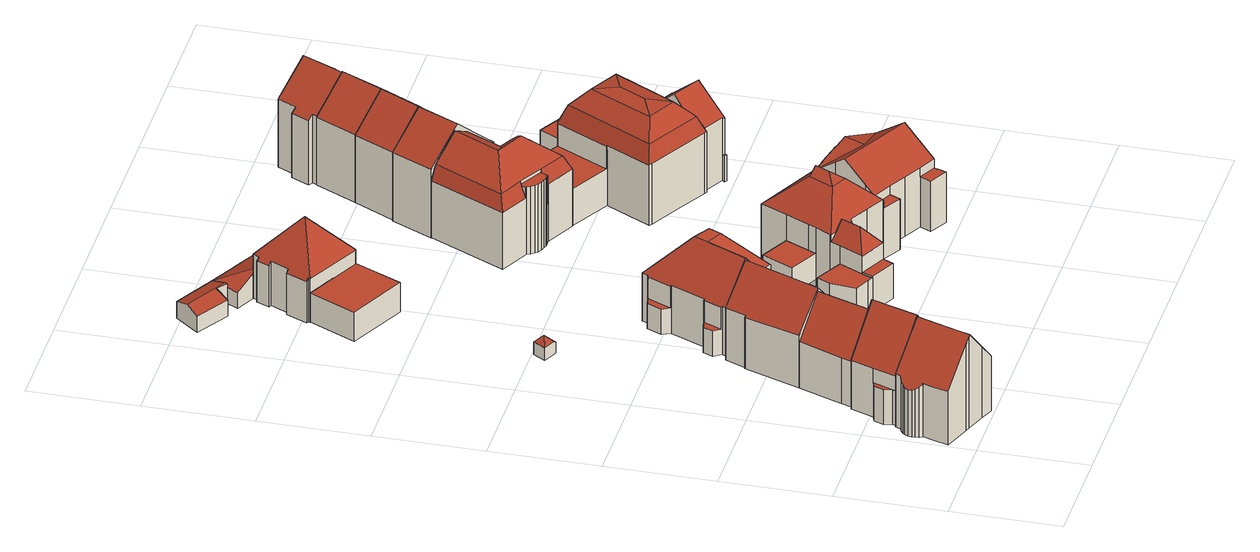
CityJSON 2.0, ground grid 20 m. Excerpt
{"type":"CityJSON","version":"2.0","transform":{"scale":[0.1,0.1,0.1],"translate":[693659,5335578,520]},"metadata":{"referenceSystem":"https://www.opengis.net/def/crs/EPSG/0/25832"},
"CityObjects":{
"building1":{"type":"Building","attributes":{"Gemeindeschluessel":"09162000","HoeheDach":"539.136","HoeheGrund":"520.740","Methode":"2000","NiedrigsteTraufeDesGebaeudes":"527.970","Geometrietyp2DReferenz":"3000","function":"31001_1000","roofType":"3100","measuredHeight":18.4,"storeysAboveGround":3},"geometry":[{"type":"MultiSurface","lod":"2","boundaries":[[[0,1,2,3]],[[4,5,6,7]],[[8,9,10,11]],[[12,13,14,11,10,15,16]],[[17,18,19,20,21,22,23,24,6,5,2,1,25,26,27,28,29,30,31]],[[32,27,26,33]],[[6,24,23,34,35,7]],[[13,12,16,36,37,38,39,40,41,42,43,44,45,32,33,46,0,3,4,7,35,34,47,48,49,50,51,52,53]],[[9,8,54,53,52,51,55]],[[51,50,56,55]],[[39,38,57,19,18,40]],[[37,58,57,38]],[[46,25,1,0]],[[3,2,5,4]],[[21,59,56,50,49,48,47,22]],[[45,44,29,28,27,32]],[[41,17,31,42]],[[34,23,22,47]],[[33,26,25,46]],[[31,30,29,44,43,42]],[[14,54,8,11]],[[37,36,16,15,60,58]],[[57,58,60,15,10,9,55,56,59,21,20,19]],[[40,18,17,41]],[[53,54,14,13]]],"semantics":{"surfaces":[{"type":"WallSurface"},{"type":"RoofSurface"},{"type":"GroundSurface"}],"values":[0,0,0,0,1,0,0,2,0,0,0,0,0,0,0,0,0,0,0,0,1,0,1,0,0]}}]},
"building2":{"type":"Building","attributes":{"Gemeindeschluessel":"09162000","HoeheDach":"539.390","HoeheGrund":"520.973","Methode":"2000","NiedrigsteTraufeDesGebaeudes":"527.780","Geometrietyp2DReferenz":"3000","function":"31001_1000","roofType":"3100","measuredHeight":18.42,"storeysAboveGround":2},"geometry":[{"type":"MultiSurface","lod":"2","boundaries":[[[61,62,63,64,65,66]],[[67,68,69,70]],[[71,72,65,64]],[[73,74,75,76]],[[77,66,65,72,78,79,80]],[[81,76,75,79,78]],[[82,81,78,72,71,83]],[[82,83,63,62]],[[84,85,77,80,86,87,88]],[[89,90,91,92,93]],[[87,86,93,92]],[[84,88,68,67]],[[63,83,71,64]],[[68,88,87,92,91,69]],[[61,66,77,85]],[[70,69,91,90]],[[89,93,74,73]],[[61,85,84,67,70,90,89,73,76,81,82,62]],[[80,79,75,74,93,86]]],"semantics":{"surfaces":[{"type":"WallSurface"},{"type":"RoofSurface"},{"type":"GroundSurface"}],"values":[0,0,0,0,1,0,0,0,0,0,0,0,1,1,0,0,0,2,1]}}]},
"building3":{"type":"Building","attributes":{"Gemeindeschluessel":"09162000","HoeheDach":"537.810","HoeheGrund":"521.441","Methode":"1000","NiedrigsteTraufeDesGebaeudes":"527.070","Geometrietyp2DReferenz":"3000","function":"31001_1000","roofType":"3100","measuredHeight":16.37,"storeysAboveGround":4},"geometry":[{"type":"MultiSurface","lod":"2","boundaries":[[[94,95,96,97,98,99]],[[100,101,102,103]],[[104,105,106,107,108]],[[109,110,101,100]],[[111,112,113,114]],[[113,112,97,96,105,104]],[[115,103,102,107,106]],[[108,107,102,101,110]],[[116,114,113,104]],[[111,114,116,117,109,100,103,115,118,95,94,119]],[[111,119,120,121,112]],[[116,104,108,117]],[[94,99,120,119]],[[115,106,105,118]],[[95,118,105,96]],[[120,99,98,121]],[[98,97,112,121]],[[109,117,108,110]]],"semantics":{"surfaces":[{"type":"WallSurface"},{"type":"RoofSurface"},{"type":"GroundSurface"}],"values":[0,0,1,0,0,1,0,1,0,2,0,0,0,0,0,1,0,0]}}]},
"building4":{"type":"Building","attributes":{"Gemeindeschluessel":"09162000","HoeheDach":"538.340","HoeheGrund":"521.374","Methode":"2000","NiedrigsteTraufeDesGebaeudes":"527.270","Geometrietyp2DReferenz":"3000","function":"31001_1000","roofType":"3100","measuredHeight":16.97,"storeysAboveGround":2},"geometry":[{"type":"MultiSurface","lod":"2","boundaries":[[[122,123,124,125,126,127,128]],[[129,125,124,130]],[[94,131,132,95]],[[118,95,132,133,134,135]],[[136,137,138,139]],[[123,139,138,130,124]],[[115,128,127,103]],[[137,140,94,95,118,115,103,141,129,130,138]],[[115,118,135,122,128]],[[140,137,136,142,143,144]],[[141,126,125,129]],[[143,142,134,133]],[[122,135,134,142,136,139,123]],[[132,131,144,143,133]],[[103,127,126,141]],[[140,144,131,94]]],"semantics":{"surfaces":[{"type":"RoofSurface"},{"type":"WallSurface"},{"type":"GroundSurface"}],"values":[0,1,1,1,1,1,1,2,1,1,1,1,0,0,1,1]}}]},
"building5":{"type":"Building","attributes":{"Gemeindeschluessel":"09162000","HoeheDach":"525.950","HoeheGrund":"522.190","Methode":"2000","NiedrigsteTraufeDesGebaeudes":"524.370","Geometrietyp2DReferenz":"3000","function":"31001_2000","roofType":"4000","measuredHeight":3.76},"geometry":[{"type":"MultiSurface","lod":"2","boundaries":[[[145,146,147]],[[148,149,150,151,152,153,154,155]],[[153,152,151,156,157,146,145]],[[145,147,154]],[[153,145,154]],[[154,147,158,155]],[[150,159,160,157,156,151]],[[159,150,149,148,155,158,161,160]],[[146,157,160,161,158,147]]],"semantics":{"surfaces":[{"type":"RoofSurface"},{"type":"WallSurface"},{"type":"GroundSurface"}],"values":[0,1,0,0,0,1,1,2,1]}}]},
"building6":{"type":"Building","attributes":{"Gemeindeschluessel":"09162000","HoeheDach":"538.600","HoeheGrund":"522.170","Methode":"2000","NiedrigsteTraufeDesGebaeudes":"527.200","Geometrietyp2DReferenz":"3000","function":"31001_1000","roofType":"3100","measuredHeight":16.43,"storeysAboveGround":2},"geometry":[{"type":"MultiSurface","lod":"2","boundaries":[[[162,163,164,165,166,167]],[[162,167,168,169]],[[170,171,164,163]],[[172,173,174,175]],[[170,176,174,173,177,171]],[[178,179,180,181]],[[182,183,184,185]],[[172,186,177,173]],[[187,188,178,181,124]],[[181,180,189,184,183,190,165,164,171,177,186,191,124]],[[182,169,168,192,190,183]],[[166,192,168,167]],[[179,193,194,180]],[[195,196,191,186,172,175]],[[187,124,191,196]],[[197,185,184,198]],[[199,200,188,187,196,195,176,170,163,162,169,182,185,197]],[[195,175,174,176]],[[194,201,189,180]],[[193,202,203,201,194]],[[199,197,198,203,202]],[[200,179,178,188]],[[200,199,202,193,179]],[[166,165,190,192]],[[189,201,203,198,184]]],"semantics":{"surfaces":[{"type":"WallSurface"},{"type":"RoofSurface"},{"type":"GroundSurface"}],"values":[0,0,0,1,0,1,0,0,0,1,0,1,1,0,0,0,2,0,1,1,0,0,0,0,1]}}]},
"building7":{"type":"Building","attributes":{"Gemeindeschluessel":"09162000","HoeheDach":"527.740","HoeheGrund":"521.041","Methode":"2000","NiedrigsteTraufeDesGebaeudes":"527.740","Geometrietyp2DReferenz":"3000","function":"31001_2000","roofType":"1000","measuredHeight":6.7,"storeysAboveGround":1},"geometry":[{"type":"MultiSurface","lod":"2","boundaries":[[[204,205,206,207]],[[208,209,210,211]],[[212,206,205,210,209,213,214,215]],[[211,210,205,204]],[[207,206,212,216]],[[217,215,214,218]],[[217,218,219,208,211,204,207,216]],[[216,212,215,217]],[[219,213,209,208]],[[218,214,213,219]]],"semantics":{"surfaces":[{"type":"WallSurface"},{"type":"RoofSurface"},{"type":"GroundSurface"}],"values":[0,0,1,0,0,0,2,0,0,0]}}]},
"building8":{"type":"Building","attributes":{"Gemeindeschluessel":"09162000","HoeheDach":"527.258","HoeheGrund":"521.517","Methode":"1000","NiedrigsteTraufeDesGebaeudes":"527.258","Geometrietyp2DReferenz":"3000","function":"31001_1000","roofType":"1000","measuredHeight":5.74,"storeysAboveGround":1},"geometry":[{"type":"MultiSurface","lod":"2","boundaries":[[[220,221,222,223]],[[224,225,226,227]],[[225,224,222,221]],[[226,225,221,220]],[[223,227,226,220]],[[223,222,224,227]]],"semantics":{"surfaces":[{"type":"WallSurface"},{"type":"RoofSurface"},{"type":"GroundSurface"}],"values":[0,0,1,0,2,0]}}]},
"building9":{"type":"Building","attributes":{"Gemeindeschluessel":"09162000","HoeheDach":"525.240","HoeheGrund":"521.110","Methode":"1000","NiedrigsteTraufeDesGebaeudes":"524.240","Geometrietyp2DReferenz":"3000","function":"31001_2000","roofType":"3100","measuredHeight":4.13},"geometry":[{"type":"MultiSurface","lod":"2","boundaries":[[[228,229,230,231,232,233,234,235,236,237,238]],[[239,240,241,236,235,234]],[[229,242,243,230]],[[232,231,230,243,244,245]],[[246,247,238,237,236,241]],[[248,245,244,243,242,249,250,240,239]],[[229,228,238,247,249,242]],[[233,232,245,248,239,234]],[[250,249,247,246,241,240]]],"semantics":{"surfaces":[{"type":"GroundSurface"},{"type":"WallSurface"},{"type":"RoofSurface"}],"values":[0,1,1,1,1,2,1,1,2]}}]},
"building10":{"type":"Building","attributes":{"Gemeindeschluessel":"09162000","HoeheDach":"527.740","HoeheGrund":"522.463","Methode":"2000","NiedrigsteTraufeDesGebaeudes":"527.740","Geometrietyp2DReferenz":"3000","function":"51009_1610","roofType":"1000","measuredHeight":5.28},"geometry":[{"type":"MultiSurface","lod":"2","boundaries":[[[251,252,253,254]],[[255,256,257,258]],[[251,254,256,255]],[[258,257,253,252]],[[253,257,256,254]],[[255,258,252,251]]],"semantics":{"surfaces":[{"type":"WallSurface"},{"type":"RoofSurface"},{"type":"GroundSurface"}],"values":[0,0,0,0,1,2]}}]},
"building11":{"type":"Building","attributes":{"Gemeindeschluessel":"09162000","HoeheDach":"537.112","HoeheGrund":"521.410","Methode":"2000","NiedrigsteTraufeDesGebaeudes":"529.464","Geometrietyp2DReferenz":"3000","function":"31001_1000","roofType":"4000","measuredHeight":15.7,"storeysAboveGround":2},"geometry":[{"type":"MultiSurface","lod":"2","boundaries":[[[259,260,261,262]],[[263,264,265,266]],[[267,268,269,270]],[[271,272,273,274]],[[275,276,277,278]],[[278,279,280,266,265,281,267,270,282,271,274,283,259,262,284,285,286,287,275]],[[280,288,263,266]],[[289,290,285,284,262,261]],[[279,291,288,280]],[[292,264,263,293,294,290,289,261,260,295,273,272,296,269,268]],[[281,265,264,292,268,267]],[[296,272,271,282,270,269]],[[287,297,276,275]],[[286,298,297,287]],[[283,274,273,295,260,259]],[[291,279,278,277,299]],[[299,277,276,293]],[[293,276,297,298,294]],[[290,294,298,286,285]],[[288,291,299,293,263]]],"semantics":{"surfaces":[{"type":"WallSurface"},{"type":"GroundSurface"},{"type":"RoofSurface"}],"values":[0,0,0,0,0,1,0,0,0,2,0,0,0,0,0,0,2,2,0,2]}}]},
"building12":{"type":"Building","attributes":{"Gemeindeschluessel":"09162000","HoeheDach":"526.835","HoeheGrund":"521.320","Methode":"2000","NiedrigsteTraufeDesGebaeudes":"524.295","Geometrietyp2DReferenz":"3000","function":"31001_1000","roofType":"2100","measuredHeight":5.51,"storeysAboveGround":1},"geometry":[{"type":"MultiSurface","lod":"2","boundaries":[[[300,301,302,303,304,305,306,307,308,309]],[[310,303,302,301,300,309,311,312,313,314,315,316,317,318]],[[303,310,318,319,320,304]],[[309,308,321,311]],[[322,323,324,319,318,317,316,315,314,247]],[[307,306,305,320,319,324,323,322,247,325]],[[326,325,247,314,313,312]],[[304,320,305]],[[308,307,325,326,321]],[[311,321,326,312]]],"semantics":{"surfaces":[{"type":"WallSurface"},{"type":"GroundSurface"},{"type":"RoofSurface"}],"values":[0,1,0,0,0,2,0,2,2,0]}}]},
"building13":{"type":"Building","attributes":{"Gemeindeschluessel":"09162000","HoeheDach":"539.410","HoeheGrund":"521.059","Methode":"2000","NiedrigsteTraufeDesGebaeudes":"528.020","Geometrietyp2DReferenz":"3000","function":"31001_1000","roofType":"2100","measuredHeight":18.35,"storeysAboveGround":3},"geometry":[{"type":"MultiSurface","lod":"2","boundaries":[[[327,328,329,330]],[[331,332,333,334]],[[332,335,336,337,338]],[[339,340,341,342]],[[334,333,338,343]],[[344,345,346,337,336]],[[347,348,349,350,351,352,353,331,343,354,355]],[[356,342,341,353,352]],[[357,358,359,360,361,362]],[[363,364,347,365,366]],[[343,338,337,346,367,368,369,354]],[[370,368,367,371]],[[347,355,365]],[[344,336,335,372]],[[372,335,328,327]],[[373,369,368,370]],[[374,375,376,377]],[[363,366,361,360]],[[374,378,363,379,375]],[[355,354,380]],[[371,367,346,345]],[[353,341,340,329,328,335,332,331]],[[332,338,333]],[[356,381,382,383,378,374,377,358,357,373,370,371,345,344,372,327,330,339,342]],[[377,376,359,358]],[[375,379,359,376]],[[331,334,343]],[[373,357,362,380,354,369]],[[382,350,349,383]],[[364,348,347]],[[381,351,350,382]],[[330,329,340,339]],[[366,365,355,380,362,361]],[[378,383,349,348,364,363]],[[379,363,360,359]],[[356,352,351,381]]],"semantics":{"surfaces":[{"type":"WallSurface"},{"type":"RoofSurface"},{"type":"GroundSurface"}],"values":[0,1,1,0,1,0,1,0,0,1,1,0,0,0,0,0,0,1,0,0,0,1,0,2,0,1,1,0,0,0,0,0,1,0,0,0]}}]},
"building14":{"type":"Building","attributes":{"Gemeindeschluessel":"09162000","HoeheDach":"537.660","HoeheGrund":"521.313","Methode":"2000","NiedrigsteTraufeDesGebaeudes":"526.090","Geometrietyp2DReferenz":"3000","function":"31001_1000","roofType":"3100","measuredHeight":16.35,"storeysAboveGround":3},"geometry":[{"type":"MultiSurface","lod":"2","boundaries":[[[384,385,386,387]],[[388,389,390,391]],[[392,393,394,385,395]],[[396,397,398,399]],[[400,398,397,401,402,403]],[[385,394,404,386]],[[405,406,407,408,409,410,411]],[[412,413,414,404,394,393,415,416]],[[417,409,408,418]],[[388,391,417,418,419]],[[420,421,422,423,424,390,389,425,426,396,399,427,428,429,392,395,430,431]],[[423,411,410,424]],[[428,403,402,429]],[[432,433,406,405]],[[422,434,411,423]],[[401,416,415,402]],[[427,400,403,428]],[[390,424,410,409,417,391]],[[395,385,384,430]],[[420,431,387,386,404,414]],[[432,405,411,434,435,413,412]],[[429,402,415,393,392]],[[430,384,387,431]],[[399,398,400,427]],[[421,435,434,422]],[[421,420,414,413,435]],[[426,425,407,406,433]],[[425,389,388,419,407]],[[418,408,407,419]],[[426,433,432,412,416,401,397,396]]],"semantics":{"surfaces":[{"type":"RoofSurface"},{"type":"WallSurface"},{"type":"GroundSurface"}],"values":[0,1,1,1,0,1,0,0,1,0,2,1,1,0,1,1,1,1,1,1,0,1,1,1,1,1,1,1,1,1]}}]},
"building15":{"type":"Building","attributes":{"Gemeindeschluessel":"09162000","HoeheDach":"539.000","HoeheGrund":"520.731","Methode":"2000","NiedrigsteTraufeDesGebaeudes":"526.890","Geometrietyp2DReferenz":"3000","function":"31001_9998","roofType":"3400","measuredHeight":18.27,"storeysAboveGround":2},"geometry":[{"type":"MultiSurface","lod":"2","boundaries":[[[436,437,438,439]],[[440,441,442,443,444,445]],[[446,447,448,449]],[[450,451,452,453,454,455,456,457,458,459,460,461,462,463]],[[464,465,466,467]],[[468,469,443]],[[470,471,455,454,472,473]],[[474,475,476,477,478,479,480,481]],[[437,482,483,484,485,450,438]],[[472,454,453]],[[441,479,478,486]],[[487,488,489,490,491,492,493,494,471,470,476,475,495,464,467,496,497,446,449]],[[452,498,453]],[[499,500,465,464,495,501]],[[441,486,498,485,484,442]],[[470,473,477,476]],[[486,478,477,473]],[[440,445,502]],[[487,449,448,483,482]],[[493,457,456,494]],[[496,468,503,497]],[[472,453,498,486,473]],[[490,460,459,491]],[[436,439,504]],[[505,444,443]],[[497,503,447,446]],[[494,456,455,471]],[[492,458,457,493]],[[469,505,443]],[[502,466,465,500,480,479,441,440]],[[484,443,442]],[[483,448,447,503,468,443,484]],[[450,463,504,439,438]],[[491,459,458,492]],[[488,487,482,437,436,504,463,462]],[[481,480,500,499]],[[496,467,466,502,445,444,505,469,468]],[[499,501,474,481]],[[488,462,461,489]],[[489,461,460,490]],[[450,485,451]],[[451,485,498,452]],[[475,474,501,495]]],"semantics":{"surfaces":[{"type":"WallSurface"},{"type":"RoofSurface"},{"type":"GroundSurface"}],"values":[0,1,0,1,0,0,0,0,1,0,1,2,0,0,1,0,1,0,0,0,0,1,0,1,0,0,0,0,1,1,1,1,0,0,0,0,0,1,0,0,0,0,0]}}]},
"building16":{"type":"Building","attributes":{"Gemeindeschluessel":"09162000","HoeheDach":"540.032","HoeheGrund":"520.570","Methode":"2000","NiedrigsteTraufeDesGebaeudes":"530.689","Geometrietyp2DReferenz":"3000","function":"31001_1000","roofType":"3100","measuredHeight":19.46,"storeysAboveGround":2},"geometry":[{"type":"MultiSurface","lod":"2","boundaries":[[[506,507,508,509,510,511,512,513,514,515]],[[515,516,517,506]],[[506,517,518,507]],[[519,520,521,522]],[[520,523,516,515,514,513,512,521]],[[507,518,524,508]],[[525,524,518,517,516,523,520,519]],[[510,509,508,524,525,519,522,511]],[[511,522,521,512]]],"semantics":{"surfaces":[{"type":"GroundSurface"},{"type":"WallSurface"},{"type":"RoofSurface"}],"values":[0,1,1,2,1,1,2,1,1]}}]},
"building17":{"type":"Building","attributes":{"Gemeindeschluessel":"09162000","HoeheDach":"540.110","HoeheGrund":"520.780","Methode":"2000","NiedrigsteTraufeDesGebaeudes":"530.588","Geometrietyp2DReferenz":"3000","function":"31001_1000","roofType":"3100","measuredHeight":19.33,"storeysAboveGround":2},"geometry":[{"type":"MultiSurface","lod":"2","boundaries":[[[526,527,528,529,530,531,521,532]],[[530,529,533,534,535,536,537,538,531]],[[539,535,534,540]],[[538,537,536,541,542,543,544,545]],[[541,536,535,539]],[[532,521,545,544]],[[531,538,545,521]],[[540,546,528,527,526,532,544,543,542,541,539]],[[540,534,533,546]],[[546,533,529,528]]],"semantics":{"surfaces":[{"type":"WallSurface"},{"type":"RoofSurface"},{"type":"GroundSurface"}],"values":[0,1,0,0,0,0,1,2,0,0]}}]},
"building18":{"type":"Building","attributes":{"Gemeindeschluessel":"09162000","HoeheDach":"539.140","HoeheGrund":"520.435","Methode":"2000","NiedrigsteTraufeDesGebaeudes":"525.472","Geometrietyp2DReferenz":"3000","function":"31001_1000","roofType":"3400","measuredHeight":18.7,"storeysAboveGround":4},"geometry":[{"type":"MultiSurface","lod":"2","boundaries":[[[547,548,549,550,551]],[[552,553,554,555]],[[556,557,558,559,560]],[[561,562,563,564]],[[565,566,567,568]],[[569,570,571,572,573,574]],[[575,576,577,578,579]],[[580,581,582,583,584,585]],[[580,585,586]],[[578,587,588,589,590,591,592,579]],[[593,594,595,596]],[[597,598,599,600,601,602]],[[588,581,571,603,604,589]],[[583,582,566,565]],[[575,579,592,605]],[[548,606,607,608,609,549]],[[586,550,549,609,563,562,610,580]],[[601,600,611,612]],[[608,607,613,614,574,573,615]],[[616,552,555,617]],[[618,619,620,621]],[[593,622,589,604,623,594]],[[581,580,610,561,564,572,571]],[[624,616,617,625]],[[568,567,588,587]],[[626,627,619,618]],[[566,582,567]],[[586,585,628,611,600,599,554,553,551,550]],[[548,547,624,625,598,597,557,556,629,576,575,605,626,618,621,622,593,596,570,569,630,631,606]],[[624,547,551,553,552,616]],[[570,596,595,632,603,571]],[[622,621,620,633,590,589]],[[634,591,590,633]],[[631,613,607,606]],[[598,625,617,555,554,599]],[[615,564,563,609,608]],[[569,574,614,630]],[[626,605,592,591,634,627]],[[584,583,568,587]],[[630,614,613,631]],[[597,602,558,557]],[[560,577,576,629,556]],[[623,604,603,632]],[[573,572,564,615]],[[612,611,628]],[[610,562,561]],[[559,558,602,601,612,628,585,584]],[[583,565,568]],[[632,595,594,623]],[[560,559,584,587,578,577]],[[634,633,620,619,627]],[[567,582,581,588]]],"semantics":{"surfaces":[{"type":"WallSurface"},{"type":"RoofSurface"},{"type":"GroundSurface"}],"values":[0,0,0,0,1,0,0,1,0,1,0,0,1,1,0,0,1,0,1,1,0,0,1,0,1,0,1,1,2,0,0,0,0,0,0,0,0,0,1,0,0,0,0,0,0,0,1,1,1,1,1,1]}}]},
"building19":{"type":"Building","attributes":{"Gemeindeschluessel":"09162000","HoeheDach":"540.051","HoeheGrund":"520.810","Methode":"2000","NiedrigsteTraufeDesGebaeudes":"530.807","Geometrietyp2DReferenz":"3000","function":"31001_1000","roofType":"3100","measuredHeight":19.24,"storeysAboveGround":2},"geometry":[{"type":"MultiSurface","lod":"2","boundaries":[[[544,635,636,637]],[[543,542,541,638,639,538,635,544]],[[640,641,642,643]],[[538,644,636,635]],[[639,638,535,642,641,645,646,644,538]],[[644,646,645,647,648,649,637,636]],[[640,643,539,541,542,543,544,637,649,648,647]],[[643,642,535,539]],[[647,645,641,640]],[[539,535,638,541]]],"semantics":{"surfaces":[{"type":"WallSurface"},{"type":"RoofSurface"},{"type":"GroundSurface"}],"values":[0,0,0,1,1,0,2,0,0,0]}}]},
"building20":{"type":"Building","attributes":{"Gemeindeschluessel":"09162000","HoeheDach":"539.880","HoeheGrund":"520.880","Methode":"2000","NiedrigsteTraufeDesGebaeudes":"531.056","Geometrietyp2DReferenz":"3000","function":"31001_1000","roofType":"3100","measuredHeight":19,"storeysAboveGround":2},"geometry":[{"type":"MultiSurface","lod":"2","boundaries":[[[650,651,652,653]],[[654,655,656,657,658,659,660,661,662,663,664,650,653,665,666,667,668]],[[659,669,670,660]],[[661,660,670,671,672,662]],[[673,674,675,667,666,665,653,652]],[[676,677,678,679,680,675,674,673,681]],[[662,672,682,663]],[[658,657,656,677,676,681,669,659]],[[683,651,650,664,663,682]],[[667,675,680,668]],[[671,670,669,681,673,652,651,683,682,672]],[[655,678,677,656]],[[654,679,678,655]],[[668,680,679,654]]],"semantics":{"surfaces":[{"type":"WallSurface"},{"type":"GroundSurface"},{"type":"RoofSurface"}],"values":[0,1,0,0,0,2,0,0,0,0,2,0,0,0]}}]}
},
"vertices":[
[14,123,7],[14,123,98],[17,129,99],[17,129,7],[21,134,7],[21,134,102],[27,138,106],[27,138,7],[155,80,80],[155,80,111],[139,34,111],[139,34,80],[139,34,7],[158,28,7],[158,28,80],[135,36,116],[135,36,7],[53,32,176],[63,29,189],[65,28,191],[73,52,191],[100,128,191],[37,150,113],[33,140,112],[32,140,111],[13,116,99],[13,110,102],[14,103,106],[17,98,111],[18,98,112],[10,74,112],[2,50,113],[14,103,7],[13,110,7],[33,140,7],[32,140,7],[134,30,7],[125,6,7],[99,16,7],[65,28,7],[63,29,7],[53,32,7],[2,50,7],[10,74,7],[18,98,7],[17,98,7],[13,116,7],[37,150,7],[100,128,7],[147,112,7],[160,107,7],[151,81,7],[155,80,7],[174,73,7],[174,73,80],[151,81,116],[160,107,116],[99,16,149],[125,6,116],[147,112,133],[134,30,116],
[176,151,10],[186,147,10],[186,147,78],[177,150,78],[177,150,106],[176,151,107],[39,156,10],[39,156,78],[35,170,78],[35,170,10],[191,192,78],[191,192,106],[69,235,10],[69,235,107],[70,235,108],[70,235,10],[160,107,107],[176,197,127],[130,214,194],[100,128,194],[176,197,10],[200,189,10],[200,189,78],[37,150,10],[160,107,10],[38,149,106],[38,149,78],[37,150,78],[54,193,10],[42,188,10],[42,188,78],[54,193,78],[54,193,106],
[250,284,14],[236,289,14],[236,289,103],[237,289,103],[237,289,71],[250,284,71],[77,254,14],[77,254,104],[107,334,106],[107,334,14],[176,197,103],[212,297,103],[159,315,177],[159,316,178],[123,216,178],[70,235,14],[70,235,104],[222,248,14],[222,248,103],[200,189,103],[200,189,14],[159,315,14],[176,197,14],[123,216,14],[212,297,14],[236,243,14],[236,243,71],[222,248,71],
[161,315,183],[218,455,183],[164,476,117],[148,437,118],[146,438,115],[107,334,118],[159,315,181],[148,437,14],[164,476,14],[250,284,73],[236,289,73],[219,295,73],[219,295,115],[212,297,123],[232,335,118],[232,335,14],[275,433,14],[275,433,115],[264,321,14],[146,438,14],[234,334,115],[234,334,73],[264,321,73],
[97,774,59],[113,779,48],[92,791,46],[102,757,22],[103,757,22],[104,756,22],[104,756,44],[103,757,45],[102,757,46],[78,768,46],[78,768,22],[111,770,45],[115,778,46],[92,791,22],[111,770,22],[115,778,22],[113,779,22],
[204,597,22],[212,582,22],[212,582,117],[212,583,115],[212,583,72],[204,597,72],[217,625,72],[217,625,22],[183,518,22],[183,518,117],[167,484,72],[182,518,72],[166,515,72],[158,497,72],[166,515,22],[182,518,115],[275,433,118],[283,450,118],[253,528,186],[219,455,186],[234,628,22],[234,628,117],[239,639,117],[239,639,22],[167,484,115],[164,476,22],[275,433,22],[265,555,186],[232,627,115],[167,483,117],[232,627,72],[315,436,118],[285,514,186],[158,497,22],[167,483,22],[372,560,22],[372,560,117],[316,435,22],[283,450,22],[296,537,186],[316,435,117],[372,559,118],
[387,294,10],[387,294,77],[378,274,77],[378,274,10],[400,343,10],[400,343,77],[409,338,77],[409,338,10],[369,279,77],[356,365,77],[344,340,77],[340,292,77],[369,279,10],[340,292,10],[344,340,10],[356,365,10],
[180,1044,15],[180,1044,73],[70,1096,73],[70,1096,15],[112,1183,73],[222,1131,73],[222,1131,15],[112,1183,15],
[142,1338,11],[140,1334,11],[120,1347,11],[105,1324,11],[104,1324,11],[101,1326,11],[41,1361,11],[59,1383,11],[78,1406,11],[139,1374,11],[157,1364,11],[41,1361,43],[59,1383,52],[78,1406,43],[140,1334,51],[120,1347,52],[105,1324,42],[104,1324,42],[139,1374,43],[157,1364,43],[101,1326,42],[142,1338,52],[120,1350,52],
[406,471,25],[378,413,25],[378,413,77],[406,471,77],[460,444,25],[460,444,77],[432,386,77],[432,386,25],
[144,1262,14],[144,1262,95],[155,1286,95],[155,1286,14],[112,1183,101],[114,1187,101],[114,1187,14],[112,1183,14],[110,1189,14],[110,1189,95],[128,1228,95],[128,1228,14],[133,1226,14],[133,1226,101],[149,1260,101],[149,1260,14],[276,1244,14],[276,1244,100],[261,1215,101],[261,1215,14],[222,1131,14],[221,1131,14],[113,1188,14],[131,1227,14],[148,1261,14],[159,1284,14],[160,1284,14],[165,1295,14],[267,1249,14],[221,1131,99],[159,1284,99],[160,1284,100],[222,1131,99],[113,1188,99],[193,1213,171],[165,1295,101],[148,1261,99],[131,1227,99],[267,1249,100],[165,1295,100],[222,1131,100],
[179,1289,13],[230,1265,13],[231,1265,13],[267,1249,13],[267,1249,44],[231,1265,68],[230,1265,68],[179,1289,68],[165,1295,62],[165,1295,13],[288,1293,13],[128,1313,13],[140,1334,13],[156,1362,13],[157,1364,13],[197,1343,13],[208,1338,13],[257,1312,13],[289,1296,13],[289,1296,46],[288,1293,47],[128,1313,44],[197,1343,44],[208,1338,44],[257,1312,45],[156,1362,44],[140,1334,44],
[607,429,11],[607,429,127],[606,429,129],[606,429,11],[515,355,180],[536,400,180],[521,408,194],[508,381,194],[610,433,127],[484,493,127],[483,492,128],[506,415,180],[588,391,11],[588,391,129],[559,331,129],[559,331,11],[484,369,180],[484,493,11],[460,444,11],[460,444,128],[456,337,127],[466,332,127],[467,334,131],[505,316,130],[542,297,129],[542,295,127],[543,296,129],[417,355,127],[427,350,127],[542,295,11],[409,338,11],[387,294,11],[387,294,80],[387,294,112],[387,294,113],[409,338,113],[437,270,112],[466,332,113],[441,343,146],[424,307,146],[439,400,128],[432,386,128],[418,358,127],[432,386,11],[439,400,11],[610,433,11],[418,358,11],[427,250,11],[427,250,80],[378,274,80],[378,274,11],[437,270,11],[437,270,80],[417,355,113],[542,297,11],[505,316,11],[467,334,11],
[578,276,113],[587,295,113],[551,313,113],[542,295,113],[667,428,61],[667,428,13],[635,443,13],[635,443,61],[620,278,13],[620,278,130],[587,295,130],[587,295,13],[685,238,13],[685,238,113],[686,237,113],[686,237,13],[679,221,113],[688,244,113],[655,260,113],[645,239,113],[551,313,130],[658,358,160],[676,395,160],[656,405,151],[655,406,151],[624,422,138],[623,421,138],[607,429,131],[716,302,177],[579,372,177],[559,331,144],[655,260,130],[688,244,130],[624,422,61],[655,406,61],[656,405,61],[559,331,13],[588,391,13],[606,429,13],[607,429,13],[623,421,13],[656,405,13],[744,361,13],[679,221,13],[645,239,13],[656,260,13],[578,276,13],[542,295,13],[743,359,131],[744,361,131],[606,429,131],[588,391,162],
[468,859,69],[468,859,118],[466,860,118],[466,860,69],[483,943,174],[446,940,190],[500,913,190],[566,935,147],[571,945,137],[502,980,137],[528,835,7],[528,835,119],[527,831,119],[527,831,7],[470,870,141],[472,872,141],[425,896,141],[423,894,141],[419,885,141],[420,885,141],[424,878,141],[429,872,141],[434,867,141],[441,863,141],[448,861,141],[455,859,141],[463,859,141],[465,859,141],[515,1009,7],[515,1009,174],[501,980,174],[501,980,7],[581,940,119],[581,940,120],[365,912,7],[420,885,7],[419,885,119],[365,912,119],[579,980,69],[579,980,7],[435,1053,7],[435,1053,119],[445,1048,147],[489,1026,190],[517,1011,174],[517,1011,69],[470,859,120],[526,831,121],[522,847,147],[472,872,147],[380,918,147],[470,859,7],[463,859,7],[455,859,7],[448,861,7],[441,863,7],[434,867,7],[429,872,7],[424,878,7],[577,978,7],[581,940,7],[578,934,7],[425,896,147],[516,1009,69],[516,1009,174],[577,978,69],[502,980,174],[578,934,119],[465,859,69],[571,945,119],
[608,1005,6],[594,1012,6],[579,980,6],[557,991,6],[496,1022,6],[435,1053,6],[472,1129,6],[533,1099,6],[594,1068,6],[629,1050,6],[629,1050,107],[608,1005,107],[594,1012,120],[496,1022,200],[533,1099,200],[472,1129,142],[435,1053,142],[594,1068,141],[579,980,120],[557,991,141],
[533,1099,8],[593,1068,8],[629,1050,8],[629,1050,106],[593,1068,141],[533,1099,201],[472,1129,8],[653,1095,106],[638,1103,121],[654,1133,121],[643,1139,131],[633,1144,141],[572,1174,201],[654,1133,8],[638,1103,8],[643,1139,8],[633,1144,8],[572,1174,8],[511,1204,8],[511,1204,141],[653,1095,8],
[762,668,4],[790,722,4],[790,722,128],[764,671,177],[762,668,174],[736,619,55],[736,619,127],[732,621,127],[732,621,55],[686,641,4],[690,639,4],[690,639,123],[690,639,124],[686,641,124],[745,740,121],[745,740,133],[748,746,127],[748,746,121],[663,740,191],[689,788,191],[680,836,186],[618,720,186],[828,800,4],[788,822,4],[788,822,123],[789,821,122],[789,821,90],[828,800,90],[564,707,4],[569,704,4],[569,704,124],[564,707,125],[564,707,123],[721,722,156],[772,817,156],[735,807,186],[672,691,186],[684,655,156],[697,679,156],[709,700,177],[580,711,156],[667,873,156],[662,890,123],[661,890,121],[609,792,121],[609,791,123],[681,925,4],[681,925,90],[807,857,90],[807,857,4],[693,643,4],[733,622,4],[733,622,128],[693,643,128],[693,643,121],[693,643,123],[789,822,121],[662,890,121],[609,791,4],[801,741,4],[801,741,90],[791,723,90],[791,723,127],[741,742,133],[696,648,133],[696,648,121],[802,740,90],[832,798,90],[748,746,90],[734,615,55],[730,617,55],[578,934,4],[578,934,76],[583,932,76],[583,932,4],[662,890,4],[662,890,90],[734,615,4],[730,617,4],[528,835,4],[528,835,76],[692,650,133],[627,673,4],[832,798,4],[802,740,4],[789,822,90],[661,890,76],[609,792,76],
[511,1204,142],[549,1280,142],[549,1280,8],[643,1139,132],[633,1144,142],[682,1157,8],[682,1157,108],[669,1165,122],[669,1165,8],[609,1250,201],[705,1202,108],[671,1219,142],[705,1202,8],[671,1219,8],[609,1250,8],
[570,1321,9],[570,1321,144],[588,1356,144],[588,1356,9],[714,1253,9],[728,1246,9],[705,1202,9],[671,1219,9],[609,1250,9],[549,1280,9],[553,1288,9],[551,1289,9],[544,1292,9],[561,1326,9],[568,1322,9],[647,1327,9],[709,1296,9],[718,1291,9],[730,1285,9],[549,1280,144],[553,1288,144],[551,1289,143],[544,1292,136],[647,1327,199],[709,1296,143],[718,1291,135],[671,1219,143],[705,1202,111],[728,1246,111],[714,1253,123],[730,1285,123],[609,1250,199],[561,1326,136],[568,1322,143]
]}
